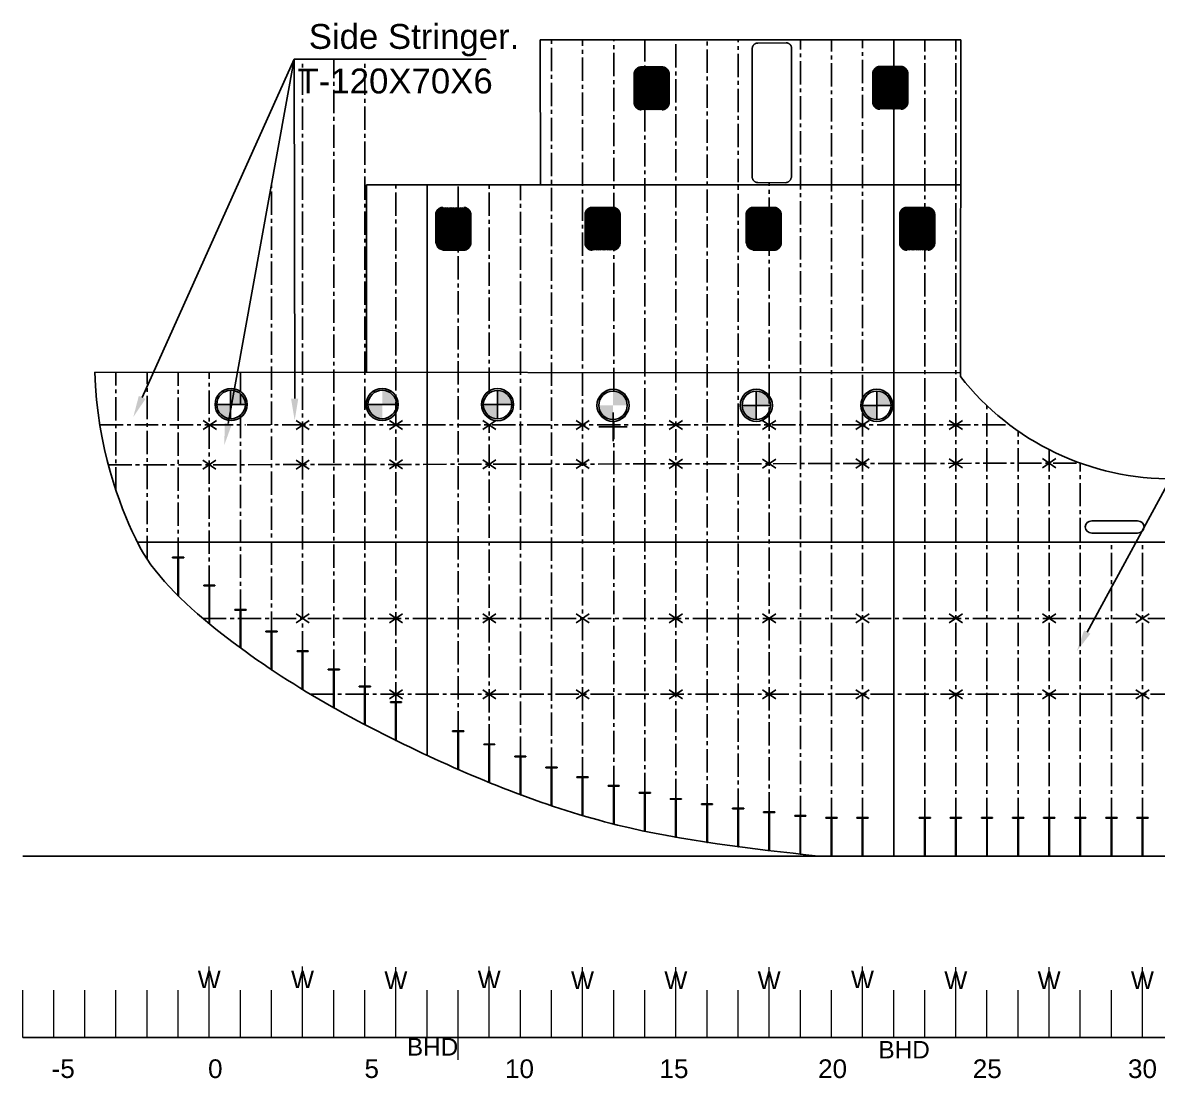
# Model space of a CAD drawing. Header units: inches. Extents: x 14911 to 113445, y 2644 to 74095.
# Drawn here: x 40175 to 58413, y 56542 to 73516 of the extents above; entities that cross this region are included whole.
import ezdxf
from ezdxf.enums import TextEntityAlignment as Align

# ---------------------------------------------------------------- set-up
doc = ezdxf.new("R2010")
doc.units = ezdxf.units.IN
doc.header["$LTSCALE"] = 500
doc.header["$MEASUREMENT"] = 0
doc.linetypes.add('CENTER2', pattern=[1.125, 0.75, -0.125, 0.125, -0.125])
for name, color, linetype in [('bulkhead', 1, 'Continuous'), ('hidden', 2, 'CENTER2'), ('hull', 7, 'Continuous'), ('stringers', 4, 'CENTER2'), ('webframe', 5, 'CENTER2')]:
    doc.layers.add(name, color=color, linetype=linetype)
doc.layers.add('fixtures', color=30, linetype='Continuous', lineweight=25)
doc.layers.add('Text', color=7, linetype='Continuous', lineweight=18)
doc.styles.get("Standard").update_dxf_attribs({"font": 'arial.ttf'})

msp = doc.modelspace()

# ---------------------------------------------------------------- hatches: boundary and pattern name
h = msp.add_hatch(color=256)
h.dxf.hatch_style = 1
h.paths.add_polyline_path([(43754, 67377, 0.414214), (43525, 67606), (43525, 67377)])
h.paths.add_polyline_path([(43296, 67377, 0.414214), (43525, 67147), (43525, 67377)])
h = msp.add_hatch(color=256)
h.dxf.hatch_style = 1
h.paths.add_polyline_path([(46184, 67375, 0.414214), (45954, 67605), (45954, 67375)])
h.paths.add_polyline_path([(45725, 67375, 0.414214), (45954, 67146), (45954, 67375)])
h = msp.add_hatch(color=256)
h.dxf.hatch_style = 1
h.paths.add_polyline_path([(48037, 67374, 0.414214), (47808, 67604), (47808, 67374)])
h.paths.add_polyline_path([(47578, 67374, 0.414214), (47808, 67145), (47808, 67374)])
h = msp.add_hatch(color=256)
h.dxf.hatch_style = 1
h.paths.add_polyline_path([(49893, 67363, 0.414214), (49664, 67592), (49664, 67363)])
h.paths.add_polyline_path([(49434, 67363, 0.414214), (49664, 67134), (49664, 67363)])
h = msp.add_hatch(color=256)
h.dxf.hatch_style = 1
h.paths.add_polyline_path([(52196, 67363, 0.414214), (51967, 67592), (51967, 67363)])
h.paths.add_polyline_path([(51737, 67363, 0.414214), (51967, 67134), (51967, 67363)])
h = msp.add_hatch(color=256)
h.dxf.hatch_style = 1
h.paths.add_polyline_path([(54134, 67363, 0.414214), (53905, 67592), (53905, 67363)])
h.paths.add_polyline_path([(53676, 67363, 0.414214), (53905, 67134), (53905, 67363)])
h = msp.add_hatch(color=256)
h.dxf.hatch_style = 1
h.paths.add_polyline_path([(42680, 64910), (42765, 64910), (42765, 64920), (42585, 64920), (42585, 64910), (42670, 64910), (42670, 64300), (42680, 64300)])
h = msp.add_hatch(color=256)
h.dxf.hatch_style = 1
h.paths.add_polyline_path([(43180, 64462), (43265, 64462), (43265, 64472), (43085, 64472), (43085, 64462), (43170, 64462), (43170, 63852), (43180, 63852)])
h = msp.add_hatch(color=256)
h.dxf.hatch_style = 1
h.paths.add_polyline_path([(43680, 64072), (43765, 64072), (43765, 64082), (43585, 64082), (43585, 64072), (43670, 64072), (43670, 63462), (43680, 63462)])
h = msp.add_hatch(color=256)
h.dxf.hatch_style = 1
h.paths.add_polyline_path([(44180, 63722), (44265, 63722), (44265, 63732), (44085, 63732), (44085, 63722), (44170, 63722), (44170, 63112), (44180, 63112)])
h = msp.add_hatch(color=256)
h.dxf.hatch_style = 1
h.paths.add_polyline_path([(44680, 63403), (44765, 63403), (44765, 63413), (44585, 63413), (44585, 63403), (44670, 63403), (44670, 62793), (44680, 62793)])
h = msp.add_hatch(color=256)
h.dxf.hatch_style = 1
h.paths.add_polyline_path([(45180, 63111), (45265, 63111), (45265, 63121), (45085, 63121), (45085, 63111), (45170, 63111), (45170, 62501), (45180, 62501)])
h = msp.add_hatch(color=256)
h.dxf.hatch_style = 1
h.paths.add_polyline_path([(45680, 62839), (45765, 62839), (45765, 62849), (45585, 62849), (45585, 62839), (45670, 62839), (45670, 62229), (45680, 62229)])
h = msp.add_hatch(color=256)
h.dxf.hatch_style = 1
h.paths.add_polyline_path([(46180, 62586), (46265, 62586), (46265, 62596), (46085, 62596), (46085, 62586), (46170, 62586), (46170, 61976), (46180, 61976)])
h = msp.add_hatch(color=256)
h.dxf.hatch_style = 1
h.paths.add_polyline_path([(47180, 62119), (47265, 62119), (47265, 62129), (47085, 62129), (47085, 62119), (47170, 62119), (47170, 61509), (47180, 61509)])
h = msp.add_hatch(color=256)
h.dxf.hatch_style = 1
h.paths.add_polyline_path([(47680, 61907), (47765, 61907), (47765, 61917), (47585, 61917), (47585, 61907), (47670, 61907), (47670, 61297), (47680, 61297)])
h = msp.add_hatch(color=256)
h.dxf.hatch_style = 1
h.paths.add_polyline_path([(48180, 61712), (48265, 61712), (48265, 61722), (48085, 61722), (48085, 61712), (48170, 61712), (48170, 61102), (48180, 61102)])
h = msp.add_hatch(color=256)
h.dxf.hatch_style = 1
h.paths.add_polyline_path([(48680, 61535), (48765, 61535), (48765, 61545), (48585, 61545), (48585, 61535), (48670, 61535), (48670, 60925), (48680, 60925)])
h = msp.add_hatch(color=256)
h.dxf.hatch_style = 1
h.paths.add_polyline_path([(49180, 61377), (49265, 61377), (49265, 61387), (49085, 61387), (49085, 61377), (49170, 61377), (49170, 60767), (49180, 60767)])
h = msp.add_hatch(color=256)
h.dxf.hatch_style = 1
h.paths.add_polyline_path([(49680, 61240), (49765, 61240), (49765, 61250), (49585, 61250), (49585, 61240), (49670, 61240), (49670, 60630), (49680, 60630)])
h = msp.add_hatch(color=256)
h.dxf.hatch_style = 1
h.paths.add_polyline_path([(50180, 61125), (50265, 61125), (50265, 61135), (50085, 61135), (50085, 61125), (50170, 61125), (50170, 60515), (50180, 60515)])
h = msp.add_hatch(color=256)
h.dxf.hatch_style = 1
h.paths.add_polyline_path([(50680, 61028), (50765, 61028), (50765, 61038), (50585, 61038), (50585, 61028), (50670, 61028), (50670, 60418), (50680, 60418)])
h = msp.add_hatch(color=256)
h.dxf.hatch_style = 1
h.paths.add_polyline_path([(51180, 60946), (51265, 60946), (51265, 60956), (51085, 60956), (51085, 60946), (51170, 60946), (51170, 60336), (51180, 60336)])
h = msp.add_hatch(color=256)
h.dxf.hatch_style = 1
h.paths.add_polyline_path([(51680, 60876), (51765, 60876), (51765, 60886), (51585, 60886), (51585, 60876), (51670, 60876), (51670, 60266), (51680, 60266)])
h = msp.add_hatch(color=256)
h.dxf.hatch_style = 1
h.paths.add_polyline_path([(52180, 60814), (52265, 60814), (52265, 60824), (52085, 60824), (52085, 60814), (52170, 60814), (52170, 60204), (52180, 60204)])
h = msp.add_hatch(color=256)
h.dxf.hatch_style = 1
h.paths.add_polyline_path([(52680, 60757), (52765, 60757), (52765, 60767), (52585, 60767), (52585, 60757), (52670, 60757), (52670, 60147), (52680, 60147)])
h = msp.add_hatch(color=256)
h.dxf.hatch_style = 1
h.paths.add_polyline_path([(53180, 60724), (53265, 60724), (53265, 60734), (53085, 60734), (53085, 60724), (53170, 60724), (53170, 60114), (53180, 60114)])
h = msp.add_hatch(color=256)
h.dxf.hatch_style = 1
h.paths.add_polyline_path([(53680, 60724), (53765, 60724), (53765, 60734), (53585, 60734), (53585, 60724), (53670, 60724), (53670, 60114), (53680, 60114)])
h = msp.add_hatch(color=256)
h.dxf.hatch_style = 1
h.paths.add_polyline_path([(54680, 60724), (54765, 60724), (54765, 60734), (54585, 60734), (54585, 60724), (54670, 60724), (54670, 60114), (54680, 60114)])
h = msp.add_hatch(color=256)
h.dxf.hatch_style = 1
h.paths.add_polyline_path([(55180, 60724), (55265, 60724), (55265, 60734), (55085, 60734), (55085, 60724), (55170, 60724), (55170, 60114), (55180, 60114)])
h = msp.add_hatch(color=256)
h.dxf.hatch_style = 1
h.paths.add_polyline_path([(55680, 60724), (55765, 60724), (55765, 60734), (55585, 60734), (55585, 60724), (55670, 60724), (55670, 60114), (55680, 60114)])
h = msp.add_hatch(color=256)
h.dxf.hatch_style = 1
h.paths.add_polyline_path([(56180, 60724), (56265, 60724), (56265, 60734), (56085, 60734), (56085, 60724), (56170, 60724), (56170, 60114), (56180, 60114)])
h = msp.add_hatch(color=256)
h.dxf.hatch_style = 1
h.paths.add_polyline_path([(56680, 60724), (56765, 60724), (56765, 60734), (56585, 60734), (56585, 60724), (56670, 60724), (56670, 60114), (56680, 60114)])
h = msp.add_hatch(color=256)
h.dxf.hatch_style = 1
h.paths.add_polyline_path([(57180, 60724), (57265, 60724), (57265, 60734), (57085, 60734), (57085, 60724), (57170, 60724), (57170, 60114), (57180, 60114)])
h = msp.add_hatch(color=256)
h.dxf.hatch_style = 1
h.paths.add_polyline_path([(57680, 60724), (57765, 60724), (57765, 60734), (57585, 60734), (57585, 60724), (57670, 60724), (57670, 60114), (57680, 60114)])
h = msp.add_hatch(color=256)
h.dxf.hatch_style = 1
h.paths.add_polyline_path([(58180, 60724), (58265, 60724), (58265, 60734), (58085, 60734), (58085, 60724), (58170, 60724), (58170, 60114), (58180, 60114)])

# ---------------------------------------------------------------- linework, layer by layer
for p, q in [((51992, 73189), (52445, 73192)), ((41334, 67897), (55249, 67888)), ((42585, 64920), (42765, 64920)), ((42585, 64910), (42585, 64920)), ((42670, 64910), (42585, 64910)), ((42670, 64300), (42670, 64910)), ((42765, 64910), (42680, 64910)), ((42680, 64910), (42680, 64300)), ((42765, 64920), (42765, 64910)), ((43085, 64472), (43265, 64472)), ((43085, 64462), (43085, 64472)), ((43170, 64462), (43085, 64462)), ((43170, 63852), (43170, 64462)), ((43265, 64462), (43180, 64462)), ((43180, 64462), (43180, 63852)), ((43265, 64472), (43265, 64462)), ((42680, 64300), (42670, 64300)), ((43585, 64082), (43765, 64082)), ((43585, 64072), (43585, 64082)), ((43670, 64072), (43585, 64072)), ((43670, 63462), (43670, 64072)), ((43765, 64072), (43680, 64072)), ((43680, 64072), (43680, 63462)), ((43765, 64082), (43765, 64072)), ((43180, 63852), (43170, 63852)), ((44085, 63732), (44265, 63732)), ((44085, 63722), (44085, 63732)), ((44170, 63722), (44085, 63722)), ((44170, 63112), (44170, 63722)), ((44265, 63722), (44180, 63722)), ((44180, 63722), (44180, 63112)), ((44265, 63732), (44265, 63722)), ((43680, 63462), (43670, 63462)), ((44585, 63413), (44765, 63413)), ((44585, 63403), (44585, 63413)), ((44670, 63403), (44585, 63403)), ((44670, 62793), (44670, 63403)), ((44765, 63403), (44680, 63403)), ((44680, 63403), (44680, 62793)), ((44765, 63413), (44765, 63403)), ((44180, 63112), (44170, 63112)), ((45085, 63121), (45265, 63121)), ((45085, 63111), (45085, 63121)), ((45170, 63111), (45085, 63111)), ((45170, 62501), (45170, 63111)), ((45265, 63111), (45180, 63111)), ((45180, 63111), (45180, 62501)), ((45265, 63121), (45265, 63111)), ((44680, 62793), (44670, 62793)), ((45585, 62849), (45765, 62849)), ((45585, 62839), (45585, 62849)), ((45670, 62839), (45585, 62839)), ((45670, 62229), (45670, 62839)), ((45765, 62839), (45680, 62839)), ((45680, 62839), (45680, 62229)), ((45765, 62849), (45765, 62839)), ((46085, 62596), (46265, 62596)), ((46085, 62586), (46085, 62596)), ((46170, 62586), (46085, 62586)), ((46170, 61976), (46170, 62586)), ((46265, 62586), (46180, 62586)), ((46180, 62586), (46180, 61976)), ((46265, 62596), (46265, 62586)), ((45180, 62501), (45170, 62501)), ((45680, 62229), (45670, 62229)), ((47085, 62129), (47265, 62129)), ((47085, 62119), (47085, 62129)), ((47170, 62119), (47085, 62119)), ((47170, 61509), (47170, 62119)), ((47265, 62119), (47180, 62119)), ((47180, 62119), (47180, 61509)), ((47265, 62129), (47265, 62119)), ((46180, 61976), (46170, 61976)), ((47585, 61917), (47765, 61917)), ((47585, 61907), (47585, 61917)), ((47670, 61907), (47585, 61907)), ((47670, 61297), (47670, 61907)), ((47765, 61907), (47680, 61907)), ((47680, 61907), (47680, 61297)), ((47765, 61917), (47765, 61907)), ((48085, 61722), (48265, 61722)), ((48085, 61712), (48085, 61722)), ((48170, 61712), (48085, 61712)), ((48170, 61102), (48170, 61712)), ((48265, 61712), (48180, 61712)), ((48180, 61712), (48180, 61102)), ((48265, 61722), (48265, 61712)), ((47180, 61509), (47170, 61509)), ((48585, 61545), (48765, 61545)), ((48585, 61535), (48585, 61545)), ((48670, 61535), (48585, 61535)), ((48670, 60925), (48670, 61535)), ((48765, 61535), (48680, 61535)), ((48680, 61535), (48680, 60925)), ((48765, 61545), (48765, 61535)), ((47680, 61297), (47670, 61297)), ((49085, 61387), (49265, 61387)), ((49085, 61377), (49085, 61387)), ((49170, 61377), (49085, 61377)), ((49170, 60767), (49170, 61377)), ((49265, 61377), (49180, 61377)), ((49180, 61377), (49180, 60767)), ((49265, 61387), (49265, 61377)), ((48180, 61102), (48170, 61102)), ((49585, 61250), (49765, 61250)), ((49585, 61240), (49585, 61250)), ((49670, 61240), (49585, 61240)), ((49670, 60630), (49670, 61240)), ((49765, 61240), (49680, 61240)), ((49680, 61240), (49680, 60630)), ((49765, 61250), (49765, 61240)), ((50085, 61135), (50265, 61135)), ((50085, 61125), (50085, 61135)), ((50170, 61125), (50085, 61125)), ((50170, 60515), (50170, 61125)), ((50265, 61125), (50180, 61125)), ((50180, 61125), (50180, 60515)), ((50265, 61135), (50265, 61125)), ((48680, 60925), (48670, 60925)), ((50585, 61038), (50765, 61038)), ((50585, 61028), (50585, 61038)), ((50670, 61028), (50585, 61028)), ((50670, 60418), (50670, 61028)), ((50765, 61028), (50680, 61028)), ((50680, 61028), (50680, 60418)), ((50765, 61038), (50765, 61028)), ((51085, 60956), (51265, 60956)), ((51085, 60946), (51085, 60956)), ((51170, 60946), (51085, 60946)), ((51170, 60336), (51170, 60946)), ((51265, 60946), (51180, 60946)), ((51180, 60946), (51180, 60336)), ((51265, 60956), (51265, 60946)), ((49180, 60767), (49170, 60767)), ((51585, 60886), (51765, 60886)), ((51585, 60876), (51585, 60886)), ((51670, 60876), (51585, 60876)), ((51670, 60266), (51670, 60876)), ((51765, 60876), (51680, 60876)), ((51680, 60876), (51680, 60266)), ((51765, 60886), (51765, 60876)), ((52085, 60824), (52265, 60824)), ((52085, 60814), (52085, 60824)), ((52170, 60814), (52085, 60814)), ((52170, 60204), (52170, 60814)), ((52265, 60814), (52180, 60814)), ((52180, 60814), (52180, 60204)), ((52265, 60824), (52265, 60814)), ((52585, 60767), (52765, 60767)), ((52585, 60757), (52585, 60767)), ((52670, 60757), (52585, 60757)), ((52670, 60147), (52670, 60757)), ((52765, 60757), (52680, 60757)), ((52680, 60757), (52680, 60147)), ((52765, 60767), (52765, 60757)), ((53085, 60734), (53265, 60734)), ((53085, 60724), (53085, 60734)), ((53265, 60734), (53265, 60724)), ((53585, 60734), (53765, 60734)), ((53585, 60724), (53585, 60734)), ((53765, 60734), (53765, 60724)), ((54585, 60734), (54765, 60734)), ((54585, 60724), (54585, 60734)), ((54765, 60734), (54765, 60724)), ((55085, 60734), (55265, 60734)), ((55085, 60724), (55085, 60734)), ((55265, 60734), (55265, 60724)), ((55585, 60734), (55765, 60734)), ((55585, 60724), (55585, 60734)), ((55765, 60734), (55765, 60724)), ((56085, 60734), (56265, 60734)), ((56085, 60724), (56085, 60734)), ((56265, 60734), (56265, 60724)), ((56585, 60734), (56765, 60734)), ((56585, 60724), (56585, 60734)), ((56765, 60734), (56765, 60724)), ((57085, 60734), (57265, 60734)), ((57085, 60724), (57085, 60734)), ((57265, 60734), (57265, 60724)), ((57585, 60734), (57765, 60734)), ((57585, 60724), (57585, 60734)), ((57765, 60734), (57765, 60724)), ((58085, 60734), (58265, 60734)), ((58085, 60724), (58085, 60734)), ((58265, 60734), (58265, 60724)), ((49680, 60630), (49670, 60630)), ((53170, 60724), (53085, 60724)), ((53170, 60114), (53170, 60724)), ((53265, 60724), (53180, 60724)), ((53180, 60724), (53180, 60114)), ((53670, 60724), (53585, 60724)), ((53670, 60114), (53670, 60724)), ((53765, 60724), (53680, 60724)), ((53680, 60724), (53680, 60114)), ((54670, 60724), (54585, 60724)), ((54670, 60114), (54670, 60724)), ((54765, 60724), (54680, 60724)), ((54680, 60724), (54680, 60114)), ((55170, 60724), (55085, 60724)), ((55170, 60114), (55170, 60724)), ((55265, 60724), (55180, 60724)), ((55180, 60724), (55180, 60114)), ((55670, 60724), (55585, 60724)), ((55670, 60114), (55670, 60724)), ((55765, 60724), (55680, 60724)), ((55680, 60724), (55680, 60114)), ((56170, 60724), (56085, 60724)), ((56170, 60114), (56170, 60724)), ((56265, 60724), (56180, 60724)), ((56180, 60724), (56180, 60114)), ((56670, 60724), (56585, 60724)), ((56670, 60114), (56670, 60724)), ((56765, 60724), (56680, 60724)), ((56680, 60724), (56680, 60114)), ((57170, 60724), (57085, 60724)), ((57170, 60114), (57170, 60724)), ((57265, 60724), (57180, 60724)), ((57180, 60724), (57180, 60114)), ((57670, 60724), (57585, 60724)), ((57670, 60114), (57670, 60724)), ((57765, 60724), (57680, 60724)), ((57680, 60724), (57680, 60114)), ((58170, 60724), (58085, 60724)), ((58170, 60114), (58170, 60724)), ((58265, 60724), (58180, 60724)), ((58180, 60724), (58180, 60114)), ((50180, 60515), (50170, 60515)), ((50680, 60418), (50670, 60418)), ((51180, 60336), (51170, 60336)), ((51680, 60266), (51670, 60266)), ((52180, 60204), (52170, 60204)), ((52680, 60147), (52670, 60147)), ((53180, 60114), (53170, 60114)), ((53680, 60114), (53670, 60114)), ((54680, 60114), (54670, 60114)), ((55180, 60114), (55170, 60114)), ((55680, 60114), (55670, 60114)), ((56180, 60114), (56170, 60114)), ((56680, 60114), (56670, 60114)), ((57180, 60114), (57170, 60114)), ((57680, 60114), (57670, 60114)), ((58180, 60114), (58170, 60114))]:
    msp.add_line(p, q)
at = {"linetype": 'Continuous', "lineweight": -3}
for p, q in [((51902, 71026), (51901, 73097)), ((52533, 73121), (52533, 71050)), ((50003, 72685), (50122, 72804)), ((50003, 72669), (50138, 72804)), ((50003, 72654), (50153, 72804)), ((50003, 72638), (50169, 72804)), ((50003, 72622), (50184, 72804)), ((50003, 72607), (50200, 72804)), ((50003, 72591), (50215, 72804)), ((50003, 72576), (50231, 72804)), ((50003, 72560), (50247, 72804)), ((50003, 72544), (50262, 72804)), ((50003, 72529), (50278, 72804)), ((50003, 72513), (50293, 72804)), ((50003, 72498), (50309, 72804)), ((50003, 72482), (50325, 72804)), ((50003, 72467), (50340, 72804)), ((50003, 72451), (50356, 72804)), ((50003, 72435), (50371, 72804)), ((50003, 72420), (50387, 72804)), ((50003, 72404), (50402, 72804)), ((50003, 72389), (50418, 72804)), ((50003, 72373), (50434, 72804)), ((50003, 72357), (50449, 72804)), ((50003, 72701), (50106, 72803)), ((50003, 72342), (50464, 72803)), ((50003, 72326), (50478, 72801)), ((50003, 72311), (50490, 72798)), ((50003, 72295), (50501, 72793)), ((50003, 72280), (50511, 72788)), ((50003, 72264), (50521, 72782)), ((50003, 72248), (50529, 72775)), ((50007, 72720), (50087, 72800)), ((50018, 72747), (50061, 72789)), ((50454, 72804), (50116, 72804)), ((53839, 72693), (53958, 72812)), ((53839, 72678), (53973, 72812)), ((53839, 72662), (53989, 72812)), ((53839, 72647), (54005, 72812)), ((53839, 72631), (54020, 72812)), ((53839, 72616), (54036, 72812)), ((53839, 72600), (54051, 72812)), ((53839, 72584), (54067, 72812)), ((53839, 72569), (54082, 72812)), ((53839, 72553), (54098, 72812)), ((53839, 72538), (54114, 72812)), ((53839, 72522), (54129, 72812)), ((53839, 72506), (54145, 72812)), ((53839, 72491), (54160, 72812)), ((53839, 72475), (54176, 72812)), ((53839, 72460), (54192, 72812)), ((53839, 72444), (54207, 72812)), ((53839, 72428), (54223, 72812)), ((53839, 72413), (54238, 72812)), ((53839, 72397), (54254, 72812)), ((53839, 72382), (54269, 72812)), ((53839, 72366), (54285, 72812)), ((53839, 72351), (54300, 72812)), ((53839, 72335), (54314, 72810)), ((53839, 72319), (54326, 72806)), ((53839, 72304), (54337, 72802)), ((53839, 72288), (54347, 72796)), ((53839, 72273), (54357, 72790)), ((53839, 72257), (54365, 72783)), ((53839, 72241), (54373, 72775)), ((53840, 72710), (53942, 72812)), ((53843, 72729), (53923, 72808)), ((53855, 72756), (53896, 72797)), ((54290, 72812), (53952, 72812)), ((50003, 72233), (50537, 72767)), ((50003, 72218), (50544, 72758)), ((50003, 72689), (50003, 72231)), ((50006, 72205), (50550, 72749)), ((50009, 72192), (50556, 72739)), ((50014, 72181), (50560, 72728)), ((50019, 72171), (50564, 72716)), ((50025, 72162), (50566, 72702)), ((50032, 72153), (50567, 72688)), ((50040, 72145), (50567, 72672)), ((50049, 72138), (50567, 72656)), ((50058, 72132), (50567, 72641)), ((50068, 72127), (50567, 72625)), ((50079, 72122), (50567, 72610)), ((50091, 72119), (50567, 72594)), ((50567, 72231), (50567, 72689)), ((53839, 72697), (53839, 72239)), ((53840, 72227), (54380, 72767)), ((53842, 72213), (54386, 72757)), ((53845, 72201), (54392, 72747)), ((53850, 72190), (54396, 72736)), ((53855, 72180), (54400, 72724)), ((53861, 72170), (54402, 72711)), ((53868, 72162), (54403, 72696)), ((53876, 72154), (54403, 72681)), ((53885, 72147), (54403, 72665)), ((53894, 72140), (54403, 72649)), ((53904, 72135), (54403, 72634)), ((53915, 72130), (54403, 72618)), ((53927, 72127), (54403, 72603)), ((53941, 72125), (54403, 72587)), ((54403, 72239), (54403, 72697)), ((50105, 72117), (50567, 72578)), ((50120, 72116), (50567, 72563)), ((50135, 72116), (50567, 72547)), ((50151, 72116), (50567, 72532)), ((50166, 72116), (50567, 72516)), ((50182, 72116), (50567, 72501)), ((50198, 72116), (50567, 72485)), ((50213, 72116), (50567, 72469)), ((50229, 72116), (50567, 72454)), ((50244, 72116), (50567, 72438)), ((50260, 72116), (50567, 72423)), ((50276, 72116), (50567, 72407)), ((53956, 72124), (54403, 72572)), ((53971, 72124), (54403, 72556)), ((53987, 72124), (54403, 72540)), ((54002, 72124), (54403, 72525)), ((54018, 72124), (54403, 72509)), ((54033, 72124), (54403, 72494)), ((54049, 72124), (54403, 72478)), ((54065, 72124), (54403, 72462)), ((54080, 72124), (54403, 72447)), ((54096, 72124), (54403, 72431)), ((54111, 72124), (54403, 72416)), ((50291, 72116), (50567, 72391)), ((50307, 72116), (50567, 72376)), ((50322, 72116), (50567, 72360)), ((50338, 72116), (50567, 72345)), ((50354, 72116), (50567, 72329)), ((50369, 72116), (50567, 72313)), ((50385, 72116), (50567, 72298)), ((50400, 72116), (50567, 72282)), ((50416, 72116), (50567, 72267)), ((50431, 72116), (50567, 72251)), ((50447, 72116), (50567, 72236)), ((54127, 72124), (54403, 72400)), ((54143, 72124), (54403, 72385)), ((54158, 72124), (54403, 72369)), ((54174, 72124), (54403, 72353)), ((54189, 72124), (54403, 72338)), ((54205, 72124), (54403, 72322)), ((54221, 72124), (54403, 72307)), ((54236, 72124), (54403, 72291)), ((54252, 72124), (54403, 72275)), ((54267, 72124), (54403, 72260)), ((54283, 72124), (54403, 72244)), ((54299, 72125), (54402, 72228)), ((50463, 72116), (50566, 72219)), ((50482, 72120), (50563, 72200)), ((50508, 72130), (50552, 72174)), ((54317, 72128), (54399, 72209)), ((51992, 70946), (52443, 70943)), ((46814, 70442), (46918, 70546)), ((46814, 70422), (46938, 70546)), ((46814, 70403), (46957, 70546)), ((46814, 70383), (46977, 70546)), ((46814, 70364), (46996, 70546)), ((46814, 70344), (47016, 70546)), ((46814, 70325), (47035, 70546)), ((46814, 70305), (47055, 70546)), ((46814, 70286), (47074, 70546)), ((46814, 70266), (47094, 70546)), ((46814, 70247), (47113, 70546)), ((46814, 70227), (47133, 70546)), ((46814, 70208), (47152, 70546)), ((46814, 70188), (47172, 70546)), ((46814, 70169), (47191, 70546)), ((46814, 70149), (47211, 70546)), ((46814, 70130), (47230, 70546)), ((46814, 70111), (47250, 70546)), ((46814, 70091), (47269, 70546)), ((46814, 70072), (47286, 70544)), ((46814, 70052), (47302, 70540)), ((46814, 70033), (47315, 70534)), ((46814, 70013), (47328, 70527)), ((46814, 69994), (47339, 70518)), ((46814, 69974), (47348, 70509)), ((46814, 70431), (46814, 69973)), ((46815, 69956), (47357, 70498)), ((46819, 70467), (46894, 70541)), ((46819, 69940), (47364, 70486)), ((46824, 69926), (47370, 70472)), ((46831, 69913), (47375, 70457)), ((46839, 69901), (47377, 70440)), ((46848, 69891), (47378, 70421)), ((46858, 69882), (47378, 70402)), ((47378, 69973), (47378, 70431)), ((49214, 70426), (49334, 70546)), ((49214, 70407), (49353, 70546)), ((49214, 70387), (49373, 70546)), ((49214, 70368), (49392, 70546)), ((49214, 70348), (49412, 70546)), ((49214, 70329), (49431, 70546)), ((49214, 70309), (49451, 70546)), ((49214, 70290), (49470, 70546)), ((49214, 70270), (49490, 70546)), ((49214, 70251), (49509, 70546)), ((49214, 70231), (49529, 70546)), ((49214, 70212), (49548, 70546)), ((49214, 70192), (49568, 70546)), ((49214, 70173), (49587, 70546)), ((49214, 70153), (49607, 70546)), ((49214, 70134), (49626, 70546)), ((49214, 70114), (49646, 70546)), ((49214, 70095), (49665, 70546)), ((49214, 70076), (49683, 70545)), ((49214, 70056), (49699, 70541)), ((49214, 70037), (49713, 70535)), ((49214, 70017), (49725, 70528)), ((49214, 69998), (49737, 70520)), ((49214, 69978), (49747, 70511)), ((49214, 70431), (49214, 69973)), ((49215, 70447), (49314, 70545)), ((49215, 69959), (49755, 70500)), ((49218, 69943), (49763, 70488)), ((49222, 70473), (49288, 70539)), ((49223, 69928), (49769, 70475)), ((49229, 69915), (49774, 70460)), ((49237, 69904), (49777, 70444)), ((49246, 69893), (49778, 70425)), ((49256, 69884), (49778, 70406)), ((49665, 70546), (49327, 70546)), ((49778, 69973), (49778, 70431)), ((51803, 70444), (51905, 70546)), ((51803, 70424), (51925, 70546)), ((51803, 70404), (51944, 70546)), ((51803, 70385), (51964, 70546)), ((51803, 70365), (51983, 70546)), ((51803, 70346), (52003, 70546)), ((51803, 70327), (52022, 70546)), ((51803, 70307), (52042, 70546)), ((51803, 70288), (52061, 70546)), ((51803, 70268), (52081, 70546)), ((51803, 70249), (52100, 70546)), ((51803, 70229), (52120, 70546)), ((51803, 70210), (52139, 70546)), ((51803, 70190), (52159, 70546)), ((51803, 70171), (52178, 70546)), ((51803, 70151), (52198, 70546)), ((51803, 70132), (52217, 70546)), ((51803, 70112), (52237, 70546)), ((51803, 70093), (52256, 70546)), ((51803, 70073), (52274, 70544)), ((51803, 70054), (52289, 70540)), ((51803, 70034), (52303, 70535)), ((51803, 70015), (52315, 70527)), ((51803, 69995), (52326, 70519)), ((51803, 69976), (52336, 70510)), ((51803, 70431), (51803, 69973)), ((51804, 69957), (52345, 70499)), ((51807, 69941), (52353, 70487)), ((51809, 70469), (51880, 70540)), ((51812, 69927), (52359, 70473)), ((51819, 69914), (52363, 70459)), ((51827, 69902), (52366, 70442)), ((51836, 69892), (52367, 70423)), ((51846, 69883), (52367, 70403)), ((52254, 70546), (51916, 70546)), ((52367, 69973), (52367, 70431)), ((54272, 70438), (54379, 70546)), ((54272, 70419), (54399, 70546)), ((54272, 70399), (54418, 70546)), ((54272, 70380), (54438, 70546)), ((54272, 70360), (54457, 70546)), ((54272, 70341), (54477, 70546)), ((54272, 70321), (54496, 70546)), ((54272, 70302), (54516, 70546)), ((54272, 70282), (54535, 70546)), ((54272, 70263), (54555, 70546)), ((54272, 70243), (54574, 70546)), ((54272, 70224), (54594, 70546)), ((54272, 70204), (54613, 70546)), ((54272, 70185), (54633, 70546)), ((54272, 70165), (54652, 70546)), ((54272, 70146), (54672, 70546)), ((54272, 70127), (54691, 70546)), ((54272, 70107), (54711, 70546)), ((54272, 70088), (54730, 70546)), ((54272, 70068), (54747, 70543)), ((54272, 70049), (54762, 70539)), ((54272, 70029), (54775, 70533)), ((54272, 70010), (54787, 70525)), ((54272, 69990), (54798, 70517)), ((54272, 69971), (54808, 70507)), ((54272, 70431), (54272, 69973)), ((54273, 69953), (54816, 70496)), ((54276, 70462), (54356, 70542)), ((54277, 69937), (54823, 70483)), ((54283, 69923), (54829, 70470)), ((54290, 69911), (54833, 70454)), ((54293, 70498), (54320, 70526)), ((54298, 69899), (54835, 70437)), ((54307, 69889), (54835, 70418)), ((54318, 69880), (54835, 70398)), ((54723, 70546), (54384, 70546)), ((54835, 69973), (54835, 70431)), ((46870, 69874), (47378, 70382)), ((46882, 69867), (47378, 70363)), ((46897, 69862), (47378, 70343)), ((46913, 69859), (47378, 70324)), ((46932, 69858), (47378, 70304)), ((46951, 69858), (47378, 70285)), ((46971, 69858), (47378, 70265)), ((46990, 69858), (47378, 70246)), ((47010, 69858), (47378, 70226)), ((49267, 69875), (49778, 70386)), ((49280, 69869), (49778, 70367)), ((49294, 69863), (49778, 70347)), ((49310, 69859), (49778, 70328)), ((49328, 69858), (49778, 70308)), ((49347, 69858), (49778, 70289)), ((49367, 69858), (49778, 70269)), ((49386, 69858), (49778, 70250)), ((49406, 69858), (49778, 70230)), ((51857, 69875), (52367, 70384)), ((51870, 69868), (52367, 70364)), ((51884, 69863), (52367, 70345)), ((51900, 69859), (52367, 70325)), ((51919, 69858), (52367, 70306)), ((51938, 69858), (52367, 70286)), ((51958, 69858), (52367, 70267)), ((51977, 69858), (52367, 70247)), ((51997, 69858), (52367, 70228)), ((54329, 69873), (54835, 70379)), ((54343, 69866), (54835, 70359)), ((54357, 69862), (54835, 70340)), ((54374, 69859), (54835, 70320)), ((54393, 69858), (54835, 70301)), ((54412, 69858), (54835, 70281)), ((54432, 69858), (54835, 70262)), ((54451, 69858), (54835, 70242)), ((54471, 69858), (54835, 70223)), ((47029, 69858), (47378, 70207)), ((47049, 69858), (47378, 70187)), ((47068, 69858), (47378, 70168)), ((47088, 69858), (47378, 70148)), ((47107, 69858), (47378, 70129)), ((47127, 69858), (47378, 70109)), ((47146, 69858), (47378, 70090)), ((47165, 69858), (47378, 70070)), ((47185, 69858), (47378, 70051)), ((49425, 69858), (49778, 70211)), ((49445, 69858), (49778, 70191)), ((49464, 69858), (49778, 70172)), ((49484, 69858), (49778, 70152)), ((49503, 69858), (49778, 70133)), ((49523, 69858), (49778, 70113)), ((49542, 69858), (49778, 70094)), ((49562, 69858), (49778, 70074)), ((49581, 69858), (49778, 70055)), ((49601, 69858), (49778, 70035)), ((52016, 69858), (52367, 70209)), ((52036, 69858), (52367, 70189)), ((52055, 69858), (52367, 70170)), ((52075, 69858), (52367, 70150)), ((52094, 69858), (52367, 70131)), ((52114, 69858), (52367, 70111)), ((52133, 69858), (52367, 70092)), ((52153, 69858), (52367, 70072)), ((52172, 69858), (52367, 70053)), ((52192, 69858), (52367, 70033)), ((54490, 69858), (54835, 70203)), ((54510, 69858), (54835, 70184)), ((54529, 69858), (54835, 70164)), ((54549, 69858), (54835, 70145)), ((54568, 69858), (54835, 70125)), ((54588, 69858), (54835, 70106)), ((54607, 69858), (54835, 70086)), ((54627, 69858), (54835, 70067)), ((54646, 69858), (54835, 70047)), ((46927, 69858), (47265, 69858)), ((47204, 69858), (47378, 70032)), ((47224, 69858), (47378, 70012)), ((47243, 69858), (47378, 69993)), ((47263, 69858), (47378, 69973)), ((47284, 69860), (47376, 69952)), ((47313, 69869), (47367, 69923)), ((49620, 69858), (49778, 70016)), ((49640, 69858), (49778, 69996)), ((49659, 69858), (49778, 69977)), ((49679, 69859), (49777, 69956)), ((49706, 69866), (49770, 69930)), ((51916, 69858), (52254, 69858)), ((52211, 69858), (52367, 70014)), ((52230, 69858), (52367, 69994)), ((52250, 69858), (52367, 69975)), ((52271, 69859), (52365, 69954)), ((52298, 69867), (52357, 69926)), ((54666, 69858), (54835, 70028)), ((54685, 69858), (54835, 70009)), ((54705, 69858), (54835, 69989)), ((54724, 69858), (54835, 69970)), ((54746, 69861), (54833, 69947)), ((54777, 69873), (54820, 69916)), ((43517, 67605), (43517, 67147)), ((47808, 67604), (47808, 67145)), ((51967, 67592), (51967, 67134)), ((53905, 67592), (53905, 67134)), ((43288, 67376), (43746, 67376)), ((45725, 67377), (46184, 67377)), ((47578, 67374), (48037, 67374)), ((51737, 67363), (52196, 67363)), ((53676, 67363), (54134, 67363)), ((49664, 67247), (49664, 66789)), ((49434, 67018), (49893, 67018)), ((58094, 65506), (57360, 65506)), ((57254, 65407), (57254, 65407)), ((57360, 65308), (58094, 65308))]:
    msp.add_line(p, q, dxfattribs=at)
for points in [[(42096, 67491), (44539, 72928)], [(43480, 67071), (44539, 72928)], [(44547, 67472), (44539, 72928), (47623, 72928)], [(57286, 63718), (60256, 69185)]]:
    msp.add_lwpolyline(points)
for centre, radius in [((43525, 67377), 258), ((43525, 67377), 229), ((45954, 67377), 258), ((45954, 67377), 229), ((47808, 67374), 258), ((47808, 67374), 229), ((49664, 67363), 258), ((49664, 67363), 229), ((51967, 67363), 258), ((51967, 67363), 229), ((53905, 67363), 258), ((53905, 67363), 229)]:
    msp.add_circle(centre, radius)
for centre, major_axis, start_param, end_param in [((57360, 65407), (-106, 0), -1.570796, 0), ((58094, 65407), (106, 0), 0, 1.570796), ((57360, 65407), (-106, 0), 0, 1.570796), ((58094, 65407), (106, 0), 4.712389, 6.283185)]:
    msp.add_ellipse(centre, major_axis=major_axis, ratio=0.925678, start_param=start_param, end_param=end_param, dxfattribs=at)
for points, weights in [([(51992, 73189), (51902, 73189), (51901, 73097)], [1, 0.707443463929, 1]), ([(52533, 73121), (52517, 73192), (52445, 73192)], [1, 0.782300811122, 1]), ([(50116, 72804), (50003, 72804), (50003, 72689)], [1, 0.707106781187, 1]), ([(50567, 72689), (50567, 72804), (50454, 72804)], [1, 0.707106781187, 1]), ([(53952, 72812), (53839, 72812), (53839, 72697)], [1, 0.707106781187, 1]), ([(54403, 72697), (54403, 72812), (54290, 72812)], [1, 0.707106781187, 1]), ([(50003, 72231), (50003, 72116), (50116, 72116)], [1, 0.707106781187, 1]), ([(50454, 72116), (50567, 72116), (50567, 72231)], [1, 0.707106781187, 1]), ([(53839, 72239), (53839, 72124), (53952, 72124)], [1, 0.707106781187, 1]), ([(54290, 72124), (54403, 72124), (54403, 72239)], [1, 0.707106781187, 1]), ([(51901, 71037), (51901, 70946), (51992, 70946)], [1, 0.707443463929, 1]), ([(52443, 70943), (52533, 70955), (52533, 71050)], [1, 0.707106781187, 1]), ([(46927, 70546), (46814, 70546), (46814, 70431)], [1, 0.707106781187, 1]), ([(47378, 70431), (47378, 70546), (47265, 70546)], [1, 0.707106781187, 1]), ([(49327, 70546), (49214, 70546), (49214, 70431)], [1, 0.707106781187, 1]), ([(49778, 70431), (49778, 70546), (49665, 70546)], [1, 0.707106781187, 1]), ([(51916, 70546), (51803, 70546), (51803, 70431)], [1, 0.707106781187, 1]), ([(52367, 70431), (52367, 70546), (52254, 70546)], [1, 0.707106781187, 1]), ([(54384, 70546), (54272, 70546), (54272, 70431)], [1, 0.707106781187, 1]), ([(54835, 70431), (54835, 70546), (54723, 70546)], [1, 0.707106781187, 1]), ([(47265, 69858), (47378, 69858), (47378, 69973)], [1, 0.707106781187, 1]), ([(49214, 69973), (49214, 69858), (49327, 69858)], [1, 0.707106781187, 1]), ([(49665, 69858), (49778, 69858), (49778, 69973)], [1, 0.707106781187, 1]), ([(52254, 69858), (52367, 69858), (52367, 69973)], [1, 0.707106781187, 1]), ([(54272, 69973), (54272, 69858), (54384, 69858)], [1, 0.707106781187, 1]), ([(54723, 69858), (54835, 69858), (54835, 69973)], [1, 0.707106781187, 1])]:
    msp.add_rational_spline(points, weights, degree=2, dxfattribs=at)
for points in [[(42149, 67467), (41952, 67172), (42042, 67515)], [(44605, 67472), (44547, 67122), (44489, 67472)], [(43537, 67061), (43417, 66727), (43422, 67082)], [(57337, 63690), (57119, 63410), (57235, 63746)]]:
    msp.add_solid(points)
at = {"layer": 'bulkhead'}
for p, q in [((54175, 60114), (54175, 73238)), ((46675, 61736), (46675, 70911))]:
    msp.add_line(p, q, dxfattribs=at)
at = {"layer": 'fixtures'}
for p, q in [((43288, 66974), (43075, 67121)), ((43075, 66974), (43288, 67121)), ((44782, 66974), (44569, 67121)), ((44569, 66974), (44782, 67121)), ((46282, 66974), (46069, 67121)), ((46069, 66974), (46282, 67121)), ((47782, 66974), (47569, 67121)), ((47569, 66974), (47782, 67121)), ((49282, 66974), (49069, 67121)), ((49069, 66974), (49282, 67121)), ((50782, 66974), (50569, 67121)), ((50569, 66974), (50782, 67121)), ((52282, 66974), (52069, 67121)), ((52069, 66974), (52282, 67121)), ((53782, 66974), (53569, 67121)), ((53569, 66974), (53782, 67121)), ((55282, 66974), (55069, 67121)), ((55069, 66974), (55282, 67121)), ((43282, 66334), (43069, 66481)), ((43069, 66334), (43282, 66481)), ((44782, 66337), (44569, 66484)), ((44569, 66337), (44782, 66484)), ((46282, 66340), (46069, 66486)), ((46069, 66340), (46282, 66486)), ((47782, 66342), (47569, 66489)), ((47569, 66342), (47782, 66489)), ((49282, 66345), (49069, 66492)), ((49069, 66345), (49282, 66492)), ((50782, 66348), (50569, 66495)), ((50569, 66348), (50782, 66495)), ((52282, 66351), (52069, 66498)), ((52069, 66351), (52282, 66498)), ((53782, 66354), (53569, 66501)), ((53569, 66354), (53782, 66501)), ((55282, 66357), (55069, 66504)), ((55069, 66357), (55282, 66504)), ((56782, 66360), (56569, 66506)), ((56569, 66360), (56782, 66506)), ((44782, 63865), (44569, 64012)), ((44569, 63865), (44782, 64012)), ((46282, 63865), (46069, 64012)), ((46069, 63865), (46282, 64012)), ((47782, 63865), (47569, 64012)), ((47569, 63865), (47782, 64012)), ((49282, 63865), (49069, 64012)), ((49069, 63865), (49282, 64012)), ((50782, 63865), (50569, 64012)), ((50569, 63865), (50782, 64012)), ((52282, 63865), (52069, 64012)), ((52069, 63865), (52282, 64012)), ((53782, 63865), (53569, 64012)), ((53569, 63865), (53782, 64012)), ((55282, 63865), (55069, 64012)), ((55069, 63865), (55282, 64012)), ((56782, 63865), (56569, 64012)), ((56569, 63865), (56782, 64012)), ((58282, 63865), (58069, 64012)), ((58069, 63865), (58282, 64012)), ((46282, 62644), (46069, 62790)), ((46069, 62644), (46282, 62790)), ((47782, 62644), (47569, 62790)), ((47569, 62644), (47782, 62790)), ((49282, 62644), (49069, 62790)), ((49069, 62644), (49282, 62790)), ((50782, 62644), (50569, 62790)), ((50569, 62644), (50782, 62790)), ((52282, 62644), (52069, 62790)), ((52069, 62644), (52282, 62790)), ((53782, 62644), (53569, 62790)), ((53569, 62644), (53782, 62790)), ((55282, 62644), (55069, 62790)), ((55069, 62644), (55282, 62790)), ((56782, 62644), (56569, 62790)), ((56569, 62644), (56782, 62790)), ((58282, 62644), (58069, 62790)), ((58069, 62644), (58282, 62790))]:
    msp.add_line(p, q, dxfattribs=at)
at = {"layer": 'hidden'}
for p, q in [((48675, 60925), (48675, 73238)), ((49675, 67592), (49675, 73238)), ((50175, 60515), (50175, 73238)), ((51175, 60336), (51175, 73238)), ((51675, 60266), (51675, 73238)), ((52675, 60147), (52675, 73238)), ((53175, 60114), (53175, 73238)), ((54675, 60114), (54675, 73238)), ((45175, 62501), (45175, 72928)), ((45675, 62229), (45675, 72928)), ((44175, 63112), (44175, 70916)), ((47175, 61509), (47175, 70911)), ((48175, 61102), (48175, 70911)), ((41675, 65994), (41675, 67897)), ((42175, 64890), (42175, 67897)), ((42675, 64300), (42675, 67897)), ((43675, 67587), (43675, 67897)), ((43675, 67376), (43675, 67550)), ((55675, 60114), (55675, 67358)), ((43675, 63462), (43675, 67203)), ((49675, 60630), (49675, 67105)), ((56175, 60114), (56175, 66951)), ((57175, 60114), (57175, 66434)), ((57675, 60114), (57675, 65165))]:
    msp.add_line(p, q, dxfattribs=at)
at = {"layer": 'hull', "linetype": 'Continuous', "lineweight": -3}
for p, q in [((48494, 73238), (48497, 70911)), ((48496, 71838), (48496, 70911)), ((45700, 70911), (45700, 67897))]:
    msp.add_line(p, q, dxfattribs=at)
at = {"layer": 'hull'}
for p, q in [((48494, 73238), (55253, 73238)), ((55253, 73238), (55249, 67827)), ((45700, 70911), (55252, 70911)), ((42018, 65165), (108251, 65165))]:
    msp.add_line(p, q, dxfattribs=at)
msp.add_arc((58620, 70458), 4276, 217.9447, 270.8902, dxfattribs=at)
at = {"layer": 'hull', "linetype": 'Continuous', "lineweight": -3}
for points, knots in [([(41334, 67897), (41372, 66678), (41771, 65662), (42018, 65164), (42018, 65164)], [0, 0, 0, 0, 2378.452108, 2587.999052, 2587.999052, 2587.999052, 2587.999052]), ([(52965, 60114), (51878, 60235), (49645, 60481), (46378, 61788), (43651, 63321), (42249, 64676), (42018, 65164)], [0, 0, 0, 0, 3.266, 6.709079, 10.480345, 12.551054, 12.551054, 12.551054, 12.551054])]:
    msp.add_open_spline(points, degree=3, knots=knots, dxfattribs=at)
at = {"layer": 'stringers'}
for p, q in [((41416, 67047), (43296, 67047)), ((43181, 67047), (43754, 67047)), ((43783, 67047), (56042, 67047)), ((41552, 66404), (57175, 66434)), ((43072, 63938), (107869, 63938)), ((44802, 62717), (107603, 62717))]:
    msp.add_line(p, q, dxfattribs=at)
at = {"layer": 'Text', "linetype": 'Continuous', "lineweight": -3}
for p, q in [((40175, 60114), (109767, 60114)), ((109675, 57198), (40175, 57198))]:
    msp.add_line(p, q, dxfattribs=at)
at = {"layer": 'Text'}
for p, q in [((43175, 57957), (43175, 58342)), ((44675, 57957), (44675, 58342)), ((46175, 57957), (46175, 58330)), ((47675, 57957), (47675, 58342)), ((49175, 57957), (49175, 58330)), ((50675, 57957), (50675, 58330)), ((52175, 57957), (52175, 58330)), ((53675, 57957), (53675, 58342)), ((55175, 57957), (55175, 58330)), ((56675, 57957), (56675, 58330)), ((58175, 57957), (58175, 58330)), ((40175, 57198), (40175, 57957)), ((40675, 57198), (40675, 57957)), ((41175, 57198), (41175, 57957)), ((41675, 57198), (41675, 57957)), ((42175, 57198), (42175, 57957)), ((42675, 57198), (42675, 57957)), ((43175, 57198), (43175, 57957)), ((43675, 57198), (43675, 57957)), ((44175, 57198), (44175, 57957)), ((44675, 57198), (44675, 57957)), ((45175, 57198), (45175, 57957)), ((45675, 57198), (45675, 57957)), ((46175, 57198), (46175, 57957)), ((46675, 57198), (46675, 57957)), ((47175, 57198), (47175, 57957)), ((47675, 57198), (47675, 57957)), ((48175, 57198), (48175, 57957)), ((48675, 57198), (48675, 57957)), ((49175, 57198), (49175, 57957)), ((49675, 57198), (49675, 57957)), ((50175, 57198), (50175, 57957)), ((50675, 57198), (50675, 57957)), ((51175, 57198), (51175, 57957)), ((51675, 57198), (51675, 57957)), ((52175, 57198), (52175, 57957)), ((52675, 57198), (52675, 57957)), ((53175, 57198), (53175, 57957)), ((53675, 57198), (53675, 57957)), ((54175, 57198), (54175, 57957)), ((54675, 57198), (54675, 57957)), ((55175, 57198), (55175, 57957)), ((55675, 57198), (55675, 57957)), ((56175, 57198), (56175, 57957)), ((56675, 57198), (56675, 57957)), ((57175, 57198), (57175, 57957)), ((57675, 57198), (57675, 57957)), ((58175, 57198), (58175, 57957)), ((47175, 56837), (47175, 57257))]:
    msp.add_line(p, q, dxfattribs=at)
at = {"layer": 'webframe'}
for p, q in [((49175, 60767), (49175, 73238)), ((50675, 60418), (50675, 73238)), ((53675, 67481), (53675, 73238)), ((55175, 60114), (55175, 73238)), ((44675, 62793), (44675, 72928)), ((52175, 60204), (52175, 70945)), ((46175, 61975), (46175, 70911)), ((47675, 67596), (47675, 70911)), ((43175, 63852), (43175, 67897)), ((53675, 60114), (53675, 67245)), ((47675, 61297), (47675, 67047)), ((56675, 60114), (56675, 66650)), ((58175, 60114), (58175, 65165))]:
    msp.add_line(p, q, dxfattribs=at)

# ---------------------------------------------------------------- texts
msp.add_text('Side Stringer.', height=400).set_placement((44773, 73095))
msp.add_text('T-120X70X6', height=400).set_placement((46162, 72578), align=Align.MIDDLE_CENTER)
at = {"layer": 'Text'}
for s, height, p in [('W', 280, (42989, 57992)), ('W', 280, (44489, 57992)), ('W', 280, (45989, 57980)), ('W', 280, (47489, 57992)), ('W', 280, (48989, 57980)), ('W', 280, (50489, 57980)), ('W', 280, (51989, 57980)), ('W', 280, (53489, 57992)), ('W', 280, (54989, 57980)), ('W', 280, (56489, 57980)), ('W', 280, (57989, 57980)), ('BHD', 280, (46351, 56907)), ('BHD', 280, (53930, 56862)), ('-5', 300, (40640, 56547)), ('0', 300, (43155, 56546)), ('5', 300, (45669, 56547)), ('10', 300, (47927, 56546)), ('15', 300, (50411, 56546)), ('20', 300, (52960, 56546)), ('25', 300, (55446, 56546)), ('30', 300, (57941, 56546))]:
    msp.add_text(s, height=height, dxfattribs=at).set_placement(p)

doc.saveas('drawing.dxf')
